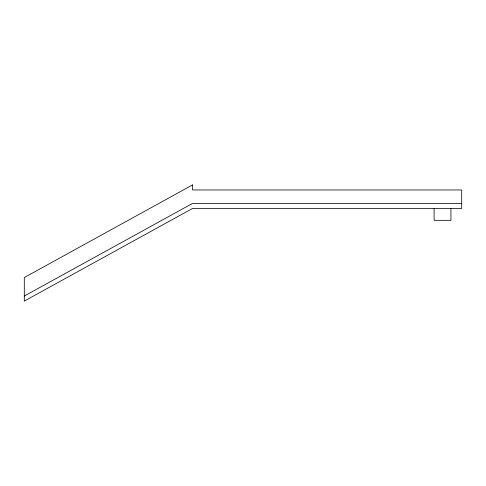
<?xml version="1.0" encoding="UTF-8"?>
<svg xmlns="http://www.w3.org/2000/svg" width="486" height="486" viewBox="0 0 486 486"><rect width="100%" height="100%" fill="white"/><g stroke="black" fill="none" stroke-linecap="round" stroke-linejoin="round"><path stroke-width="0.73" d="M24.3 296.035L192.529 203.421L461.7 203.421M450.935 208.512L450.935 220.334L434.107 220.334L434.107 208.512M192.529 184.917L24.3 277.53L24.3 301.083L192.529 208.47L461.7 208.47L461.7 189.965L192.529 189.965L192.529 184.917"/></g></svg>
